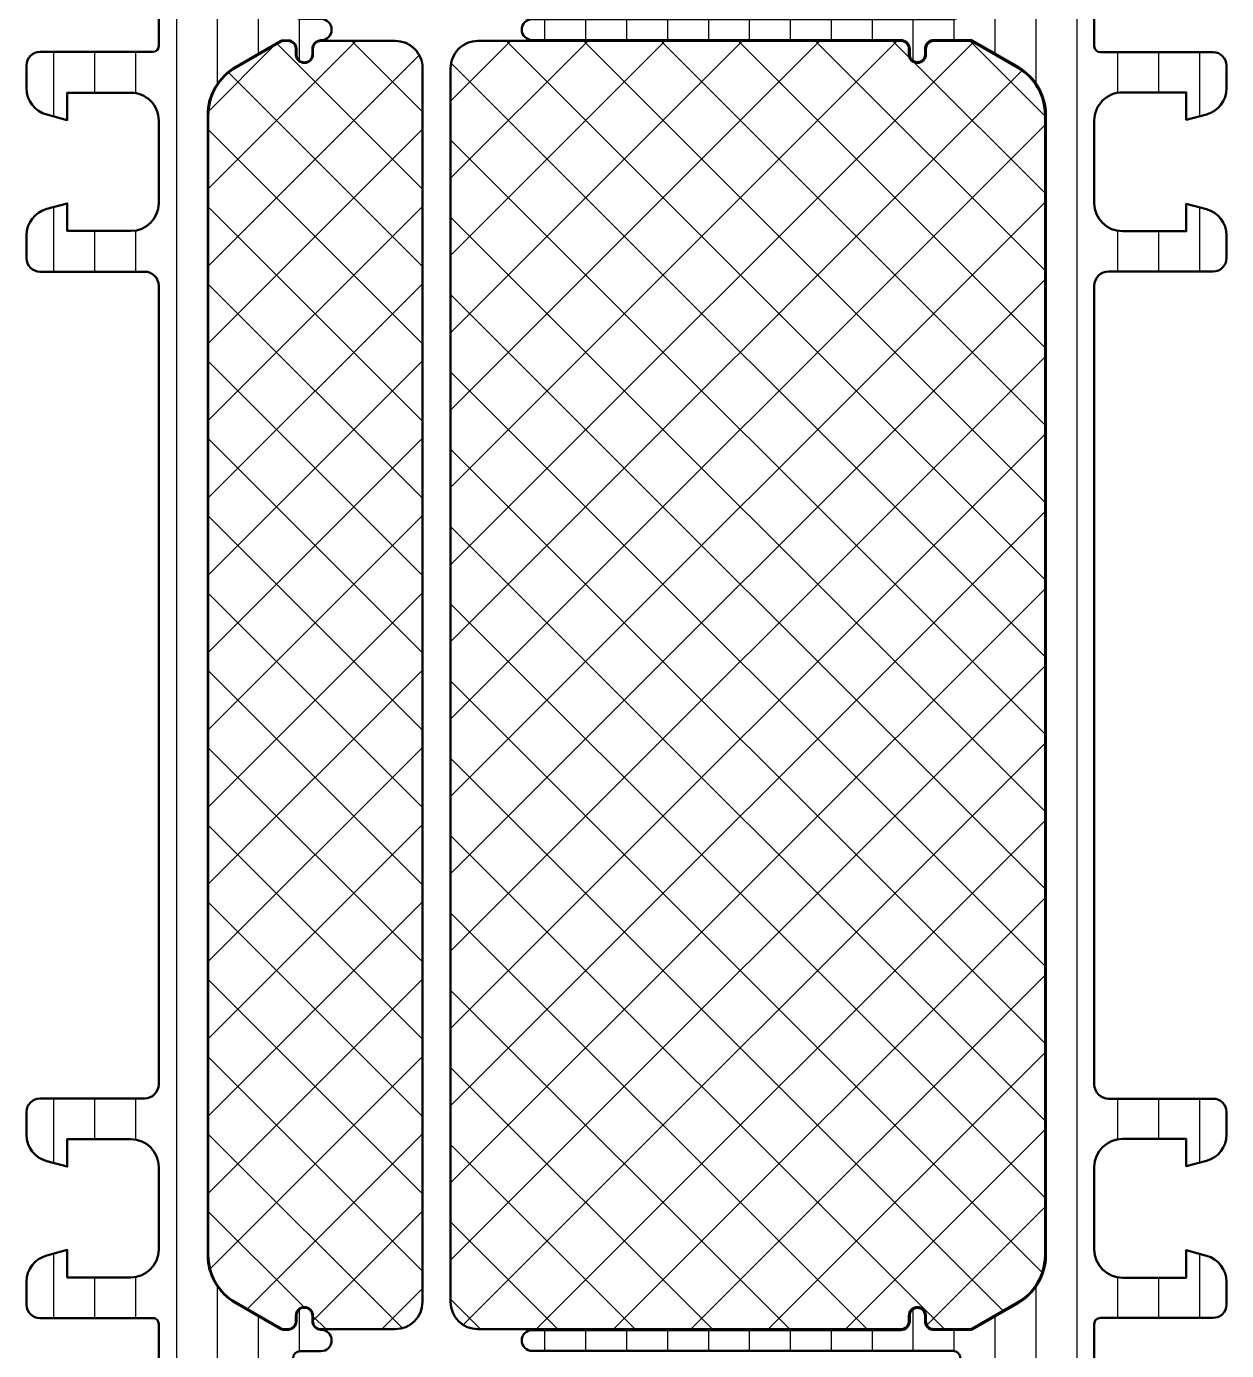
# Model space of a CAD drawing. Extents: x 0 to 104, y -25 to 90.
# Drawn here: x 30.21 to 73.78, y 17.08 to 65.15 of the extents above; entities that cross this region are included whole.
import ezdxf

# ---------------------------------------------------------------- set-up
doc = ezdxf.new("R2010")
doc.units = 0
for name, color, linetype, lineweight in [('0S-Alu contour', 7, 'Continuous', 50), ('0S-Plastic contour', 254, 'Continuous', 50), ('0S-Plastic hatch', 253, 'Continuous', 25), ('0S-PT contour', 91, 'Continuous', 50), ('0S-PT hatch', 103, 'Continuous', 25)]:
    doc.layers.add(name, color=color, linetype=linetype, lineweight=lineweight)
pattern_1 = [(90, (0, 0), (-1.4859, 0), [])]
pattern_2 = [(135, (0, 0), (-1.403165018917055, -1.403165018917055), []), (225, (0, 0), (1.403165018917055, -1.403165018917055), [])]

# ---------------------------------------------------------------- blocks, each defined once
blk = doc.blocks.new('245321__2613576F_0CE2_4782_93C8_E32F79E3A714___1BFEB3E1_E747_46A5_AF63_0C0DD032471A_')
at = {"layer": '0S-Plastic hatch'}
h = blk.add_hatch(dxfattribs=at)
h.set_pattern_fill('ANSI31', color=256, scale=0.4680000000000001, angle=45, style=0)
h.set_pattern_definition(pattern_1)
edge = h.paths.add_edge_path()
edge.add_arc((36.31035115734402, 67.08000300004718), 0.3100000000000023, 269.9999999994918, 360.0079247372467)
edge.add_line((36.62035115437881, 67.08004587700192), (36.62001921162703, 69.47993624934641))
edge.add_ellipse((37.11001518437641, 69.48000402261776), major_axis=(-0.4899959774363704, 0), ratio=1, start_angle=-90.00000000107758, end_angle=0.007924804668903107, ccw=False)
edge.add_line((37.11001518438563, 69.97000000005413), (40.58584232019495, 69.97000000004716))
edge.add_ellipse((40.44424867311881, 68.99018192532434), major_axis=(-0.9899960709244767, 0), ratio=1, start_angle=147.2592430116171, end_angle=261.77710364109817, ccw=False)
edge.add_line((41.27696037809969, 68.45475365110477), (39.95832421846442, 66.17080851286093))
edge.add_arc((40.39999718952937, 65.9158085390754), 0.5099999999999713, 150.0000034006556, 180.0057438232341)
edge.add_line((39.88999719209211, 65.91575741227533), (39.89001982531967, 65.68997393547717))
edge.add_arc((40.15001982405851, 65.69000000009252), 0.2600000000453182, 180.0057438170791, 269.9999999938667)
edge.add_line((40.15001982403068, 65.43000000004722), (40.90042646339479, 65.43000000004717))
edge.add_ellipse((40.90042646339479, 65.04074092693043), major_axis=(-0.3892590731167473, 0), ratio=1, start_angle=89.99999999999898, end_angle=269.999999999999, ccw=False)
edge.add_arc((40.90042646339479, 64.3400000000471), 0.3114818537665798, 90.00000000000134, 180)
edge.add_line((40.58894460962821, 64.3400000000471), (40.5889446096282, 64.13942920476094))
edge.add_ellipse((40.29951540491444, 64.13942920476094), major_axis=(-0.2894292047137625, 0), ratio=1, start_angle=0, end_angle=180, ccw=False)
edge.add_line((40.01008620020067, 64.13942920476094), (40.01008620020066, 64.34000000004725))
edge.add_arc((39.70008620020069, 64.34000000004724), 0.3099999999999667, 0, 86.6615612799523)
edge.add_line((39.71813867315834, 64.64947392175971), (39.5350070145432, 64.64947392175972))
edge.add_arc((39.53500701454318, 64.43947392175966), 0.2100000000000648, 89.99999999999419, 119.999999999996)
edge.add_line((39.43000701454316, 64.62133925655445), (37.79501982400363, 63.6773789619747))
edge.add_arc((38.80001982400369, 61.93666790036814), 2.009999999999894, 120.0000000000039, 180)
edge.add_line((36.7900198240038, 61.93666790036814), (36.79001982400379, 20.54333209967907))
edge.add_arc((38.80001982400376, 20.54333209967906), 2.009999999999962, 180, 240.0000000000016)
edge.add_line((37.79501982400383, 18.80262103807234), (39.4300070145435, 17.85866074349273))
edge.add_arc((39.5350070145435, 18.04052607828747), 0.2100000000000019, 240.0000000000012, 270.0000000000155)
edge.add_line((39.53500701454355, 17.83052607828747), (39.71813867315831, 17.83052607828752))
edge.add_arc((39.70008620020072, 18.13999999999997), 0.3099999999999475, 273.3384387200362, 360)
edge.add_line((40.01008620020066, 18.13999999999997), (40.01008620020066, 18.34057079528622))
edge.add_ellipse((40.29951540491443, 18.34057079528622), major_axis=(-0.2894292047137625, 0), ratio=1, start_angle=180, end_angle=360, ccw=False)
edge.add_line((40.58894460962819, 18.34057079528621), (40.58894460962819, 18.14000000000007))
edge.add_arc((40.90042646339472, 18.14000000000006), 0.31148185376653, 180, 270.0000000000052)
edge.add_ellipse((40.90042646339477, 17.43925907311677), major_axis=(-0.3892590731167544, 0), ratio=1, start_angle=90.00000000000318, end_angle=270.0000000000031, ccw=False)
edge.add_line((40.90042646339479, 17.05000000000002), (40.15001982403066, 17.04999999999999))
edge.add_arc((40.15001982403068, 16.78999999998251), 0.2600000000174809, 90.00000000000314, 179.9942561767024)
edge.add_line((39.89001982531967, 16.79002606462569), (39.88999719209208, 16.56424258771628))
edge.add_arc((40.39999718942559, 16.56419146094403), 0.5099999998962019, 179.9942561797482, 209.9999966024728)
edge.add_line((39.95832421846442, 16.30919148718627), (41.27696037809966, 14.02524634894245))
edge.add_ellipse((40.44424867311881, 13.48981807472284), major_axis=(-0.9899960709244806, 0), ratio=1, start_angle=98.22289635890257, end_angle=212.7407569883865, ccw=False)
edge.add_line((40.58584232019496, 12.50999999999999), (37.1100151843856, 12.50999999999302))
edge.add_ellipse((37.11001518438562, 12.9999959774386), major_axis=(-0.4899959774455791, 0), ratio=1, start_angle=-0.0003024817733034979, end_angle=89.9999999999983, ccw=False)
edge.add_line((36.62001920694687, 12.99999856427788), (36.62035115437881, 15.39995412303326))
edge.add_arc((36.31035115733804, 15.399996999994), 0.3100000000059852, 359.9920752615574, 449.9999999994024)
edge.add_line((36.31035115734127, 15.70999699999998), (35.50001714510139, 15.70999699999281))
edge.add_ellipse((35.50001714510143, 16.19999432109045), major_axis=(-0.4899973210976381, 0), ratio=1, start_angle=0, end_angle=89.99999999999591, ccw=False)
edge.add_line((35.01001982400378, 16.1999943210905), (35.01001982400378, 18.03999999999998))
edge.add_arc((34.80001982400376, 18.03999999999998), 0.2100000000000222, 0, 90.00000000000193)
edge.add_line((34.80001982400376, 18.25000000000001), (30.70001982400379, 18.24999999999995))
edge.add_ellipse((30.70001982400379, 18.73999999999995), major_axis=(-0.4899999999999949, 0), ratio=1, start_angle=0, end_angle=90, ccw=False)
edge.add_line((30.2100198240038, 18.73999999999995), (30.2100198240038, 19.57074922337434))
edge.add_ellipse((31.20001982400378, 19.57074922337434), major_axis=(-0.9899999999999842, 0), ratio=1, start_angle=285.00000000000273, end_angle=360, ccw=False)
edge.add_line((30.94378896935224, 20.5270157914005), (31.69001982400379, 20.7269677462716))
edge.add_line((31.69001982400379, 20.7269677462716), (31.69001982400379, 19.73))
edge.add_line((31.69001982400379, 19.73), (34.00001982400379, 19.73))
edge.add_arc((34.00001982400378, 20.74000000000001), 1.010000000000001, 270.0000000000004, 360)
edge.add_line((35.01001982400378, 20.74000000000001), (35.01001982400379, 23.74000000000002))
edge.add_arc((34.00001982400385, 23.74000000000002), 1.009999999999941, 0, 89.9999999999992)
edge.add_line((34.00001982400386, 24.74999999999996), (31.69001982400379, 24.74999999999998))
edge.add_line((31.69001982400379, 24.74999999999998), (31.69001982400379, 23.75303225372848))
edge.add_line((31.69001982400379, 23.75303225372848), (30.94378896935245, 23.95298420859941))
edge.add_ellipse((31.20001982400388, 24.9092507766257), major_axis=(-0.9900000000000998, 0), ratio=1, start_angle=0, end_angle=75.00000000000517, ccw=False)
edge.add_line((30.21001982400378, 24.90925077662572), (30.21001982400379, 25.74000000000005))
edge.add_ellipse((30.70001982400376, 25.74000000000004), major_axis=(-0.4899999999999701, 0), ratio=1, start_angle=270.0000000000008, end_angle=360, ccw=False)
edge.add_line((30.70001982400375, 26.23000000000001), (34.5000198240038, 26.23000000000001))
edge.add_arc((34.5000198240038, 26.73999999999999), 0.5099999999999838, 270, 360)
edge.add_line((35.01001982400378, 26.73999999999999), (35.01001982400378, 55.74000000004719))
edge.add_arc((34.50001982400378, 55.74000000004719), 0.5100000000000052, 0, 90.0000000000008)
edge.add_line((34.50001982400377, 56.25000000004719), (30.70001982400376, 56.25000000004719))
edge.add_ellipse((30.70001982400376, 56.74000000004716), major_axis=(-0.4899999999999664, 0), ratio=1, start_angle=0, end_angle=89.9999999999996, ccw=False)
edge.add_line((30.2100198240038, 56.74000000004715), (30.21001982400378, 57.57074922342158))
edge.add_ellipse((31.20001982400376, 57.57074922342159), major_axis=(-0.9899999999999771, 0), ratio=1, start_angle=284.9999999999974, end_angle=360, ccw=False)
edge.add_line((30.94378896935231, 58.52701579144775), (31.69001982400378, 58.72696774631877))
edge.add_line((31.69001982400378, 58.72696774631877), (31.69001982400379, 57.73000000004719))
edge.add_line((31.69001982400379, 57.73000000004719), (34.00001982400379, 57.73000000004719))
edge.add_arc((34.00001982400378, 58.7400000000472), 1.010000000000005, 270.0000000000004, 360)
edge.add_line((35.01001982400378, 58.74000000004719), (35.01001982400378, 61.7400000000472))
edge.add_arc((34.00001982400379, 61.7400000000472), 1.009999999999998, 0, 90.0000000000012)
edge.add_line((34.00001982400377, 62.7500000000472), (31.69001982400379, 62.75000000004713))
edge.add_line((31.69001982400379, 62.75000000004713), (31.69001982400379, 61.75303225377563))
edge.add_line((31.69001982400379, 61.75303225377563), (30.94378896935217, 61.95298420864675))
edge.add_ellipse((31.20001982400372, 62.90925077667285), major_axis=(-0.9899999999999335, 0), ratio=1, start_angle=0, end_angle=74.99999999999591, ccw=False)
edge.add_line((30.21001982400379, 62.90925077667285), (30.21001982400379, 63.74000000004723))
edge.add_ellipse((30.70001982400379, 63.74000000004722), major_axis=(-0.4899999999999985, 0), ratio=1, start_angle=270.0000000000004, end_angle=360, ccw=False)
edge.add_line((30.70001982400379, 64.23000000004723), (34.80001982400378, 64.23000000004716))
edge.add_arc((34.80001982400377, 64.44000000004716), 0.210000000000008, 270.0000000000019, 360)
edge.add_line((35.01001982400378, 64.44000000004716), (35.01001982400378, 66.2800056789567))
edge.add_ellipse((35.5000171451015, 66.28000567895668), major_axis=(-0.4899973210977109, 0), ratio=1, start_angle=270.0000000000008, end_angle=360, ccw=False)
edge.add_line((35.50001714510149, 66.77000300005437), (36.31035115734127, 66.77000300004718))
at = {"layer": '0S-Plastic contour', "color": 7}
for points in [[(37.11001518438563, 69.97000000005413), (40.58584232019495, 69.97000000004716)], [(36.62035115437881, 67.08004587700192), (36.62001921162703, 69.47993624934641)], [(41.27696037809969, 68.45475365110477), (39.95832421846442, 66.17080851286093)], [(35.50001714510149, 66.77000300005437), (36.31035115734127, 66.77000300004718)], [(35.01001982400378, 64.44000000004716), (35.01001982400378, 66.2800056789567)], [(39.88999719209211, 65.91575741227533), (39.89001982531967, 65.68997393547717)], [(40.15001982403068, 65.43000000004722), (40.90042646339479, 65.43000000004717)], [(39.43000701454316, 64.62133925655445), (37.79501982400363, 63.6773789619747)], [(39.71813867315834, 64.64947392175971), (39.5350070145432, 64.64947392175972)], [(30.70001982400379, 64.23000000004723), (34.80001982400378, 64.23000000004716)], [(40.01008620020067, 64.13942920476094), (40.01008620020066, 64.34000000004725)], [(40.58894460962821, 64.3400000000471), (40.5889446096282, 64.13942920476094)], [(30.21001982400379, 62.90925077667285), (30.21001982400379, 63.74000000004723)], [(34.00001982400377, 62.7500000000472), (31.69001982400379, 62.75000000004713), (31.69001982400379, 61.75303225377563), (30.94378896935217, 61.95298420864675)], [(35.01001982400378, 58.74000000004719), (35.01001982400378, 61.7400000000472)], [(36.7900198240038, 61.93666790036814), (36.79001982400379, 20.54333209967907)], [(30.94378896935231, 58.52701579144775), (31.69001982400378, 58.72696774631877), (31.69001982400379, 57.73000000004719), (34.00001982400379, 57.73000000004719)], [(30.2100198240038, 56.74000000004715), (30.21001982400378, 57.57074922342158)], [(34.50001982400377, 56.25000000004719), (30.70001982400376, 56.25000000004719)], [(35.01001982400378, 26.73999999999999), (35.01001982400378, 55.74000000004719)], [(30.70001982400375, 26.23000000000001), (34.5000198240038, 26.23000000000001)], [(30.21001982400378, 24.90925077662572), (30.21001982400379, 25.74000000000005)], [(34.00001982400386, 24.74999999999996), (31.69001982400379, 24.74999999999998), (31.69001982400379, 23.75303225372848), (30.94378896935245, 23.95298420859941)], [(35.01001982400378, 20.74000000000001), (35.01001982400379, 23.74000000000002)], [(30.94378896935224, 20.5270157914005), (31.69001982400379, 20.7269677462716), (31.69001982400379, 19.73), (34.00001982400379, 19.73)], [(30.2100198240038, 18.73999999999995), (30.2100198240038, 19.57074922337434)], [(37.79501982400383, 18.80262103807234), (39.4300070145435, 17.85866074349273)], [(40.01008620020066, 18.13999999999997), (40.01008620020066, 18.34057079528622)], [(40.58894460962819, 18.34057079528621), (40.58894460962819, 18.14000000000007)], [(34.80001982400376, 18.25000000000001), (30.70001982400379, 18.24999999999995)], [(35.01001982400378, 16.1999943210905), (35.01001982400378, 18.03999999999998)], [(39.53500701454355, 17.83052607828747), (39.71813867315831, 17.83052607828752)], [(40.90042646339479, 17.05000000000002), (40.15001982403066, 17.04999999999999)], [(39.89001982531967, 16.79002606462569), (39.88999719209208, 16.56424258771628)], [(39.95832421846442, 16.30919148718627), (41.27696037809966, 14.02524634894245)], [(36.31035115734127, 15.70999699999998), (35.50001714510139, 15.70999699999281)], [(36.62001920694687, 12.99999856427788), (36.62035115437881, 15.39995412303326)], [(40.58584232019496, 12.50999999999999), (37.1100151843856, 12.50999999999302)]]:
    blk.add_lwpolyline(points, dxfattribs=at)
at = {"layer": '0S-Plastic contour', "color": 7, "extrusion": (0, 0, -1)}
for centre, radius, start, end in [((-37.11001518437641, 69.48000402261776), 0.4899959774363705, 359.9920751953311, 90.00000000107762), ((-40.44424867311881, 68.99018192532434), 0.9899960709244767, 98.22289635890186, 212.740756988383), ((-35.5000171451015, 66.28000567895668), 0.4899973210977109, 0, 89.99999999999918), ((-40.90042646339479, 65.04074092693043), 0.3892590731167473, 90.00000000000104, 270.000000000001), ((-30.70001982400379, 63.74000000004722), 0.4899999999999985, 0, 89.99999999999959), ((-40.29951540491444, 64.13942920476094), 0.2894292047137625, 180, 0), ((-31.20001982400372, 62.90925077667285), 0.9899999999999337, 285.0000000000041, 0), ((-31.20001982400376, 57.57074922342159), 0.9899999999999771, 0, 75.00000000000264), ((-30.70001982400376, 56.74000000004716), 0.4899999999999665, 270.0000000000004, 0), ((-30.70001982400376, 25.74000000000004), 0.4899999999999701, 0, 89.99999999999918), ((-31.20001982400388, 24.9092507766257), 0.9900000000000998, 284.9999999999948, 0), ((-31.20001982400378, 19.57074922337434), 0.9899999999999842, 0, 74.99999999999727), ((-30.70001982400379, 18.73999999999995), 0.4899999999999949, 270, 0), ((-40.29951540491443, 18.34057079528622), 0.2894292047137625, 0, 180), ((-40.90042646339477, 17.43925907311677), 0.3892590731167544, 89.99999999999687, 269.9999999999968), ((-35.50001714510143, 16.19999432109045), 0.4899973210976381, 270.0000000000041, 0), ((-40.44424867311881, 13.48981807472284), 0.9899960709244808, 147.2592430116135, 261.7771036410974), ((-37.11001518438562, 12.9999959774386), 0.4899959774455791, 270.0000000000017, 0.0003024817733149)]:
    blk.add_arc(centre, radius, start, end, dxfattribs=at)
at = {"layer": '0S-Plastic contour', "color": 7}
for centre, radius, start, end in [((36.31035115734402, 67.08000300004718), 0.3100000000000023, 269.9999999994918, 0.0079247372467711), ((40.39999718952937, 65.9158085390754), 0.5099999999999713, 150.0000034006556, 180.0057438232341), ((40.15001982405851, 65.69000000009252), 0.2600000000453182, 180.0057438170791, 269.9999999938667), ((34.80001982400377, 64.44000000004716), 0.210000000000008, 270.0000000000019, 0), ((39.53500701454318, 64.43947392175966), 0.2100000000000648, 89.99999999999419, 119.999999999996), ((39.70008620020069, 64.34000000004724), 0.3099999999999667, 0, 86.6615612799523), ((40.90042646339479, 64.3400000000471), 0.3114818537665798, 90.00000000000134, 180), ((38.80001982400369, 61.93666790036814), 2.009999999999894, 120.0000000000039, 180), ((34.00001982400379, 61.7400000000472), 1.009999999999998, 0, 90.0000000000012), ((34.00001982400378, 58.7400000000472), 1.010000000000005, 270.0000000000004, 0), ((34.50001982400378, 55.74000000004719), 0.5100000000000052, 0, 90.0000000000008), ((34.5000198240038, 26.73999999999999), 0.5099999999999838, 270, 0), ((34.00001982400385, 23.74000000000002), 1.009999999999941, 0, 89.9999999999992), ((34.00001982400378, 20.74000000000001), 1.010000000000001, 270.0000000000004, 0), ((38.80001982400376, 20.54333209967906), 2.009999999999962, 180, 240.0000000000016), ((34.80001982400376, 18.03999999999998), 0.2100000000000222, 0, 90.00000000000193), ((39.5350070145435, 18.04052607828747), 0.2100000000000019, 240.0000000000012, 270.0000000000155), ((39.70008620020072, 18.13999999999997), 0.3099999999999475, 273.3384387200362, 0), ((40.90042646339472, 18.14000000000006), 0.31148185376653, 180, 270.0000000000052), ((40.15001982403068, 16.78999999998251), 0.2600000000174809, 90.00000000000314, 179.9942561767024), ((40.39999718942559, 16.56419146094403), 0.5099999998962019, 179.9942561797482, 209.9999966024728), ((36.31035115733804, 15.399996999994), 0.3100000000059852, 359.9920752615574, 89.99999999940248)]:
    blk.add_arc(centre, radius, start, end, dxfattribs=at)
blk = doc.blocks.new('465500__B60051D2_ED94_45BE_B3A6_B2216D8F9939_')
at = {"layer": '0S-PT hatch'}
h = blk.add_hatch(dxfattribs=at)
h.set_pattern_fill('ANSI37', color=256, scale=0.625, angle=90, style=0)
h.set_pattern_definition(pattern_2)
edge = h.paths.add_edge_path()
edge.add_line((45.60999312112314, 63.64020331974304), (45.60999312112241, 18.83979668030491))
edge.add_arc((46.5999931211224, 18.83979668030488), 0.9899999999999948, 180, 269.9999999999996)
edge.add_line((46.5999931211224, 17.84979668030489), (61.95633899636654, 17.84979668030464))
edge.add_arc((61.95633899636654, 18.13979668030465), 0.2900000000000027, 269.9999999999986, 360)
edge.add_line((62.24633899636654, 18.13979668030465), (62.24633899636655, 18.34036747559087))
edge.add_ellipse((62.55576820108031, 18.34036747559087), major_axis=(-0.3094292047137586, 0), ratio=1, start_angle=180, end_angle=360, ccw=False)
edge.add_line((62.86519740579407, 18.34036747559086), (62.86519740579405, 18.13979668030463))
edge.add_arc((63.15519740579405, 18.13979668030462), 0.2899999999999991, 180, 266.5483281937911)
edge.add_line((63.1377374903191, 17.85032275859213), (64.46500593058286, 17.85032275859212))
edge.add_arc((64.46500593058288, 18.04032275859211), 0.1899999999999871, 269.9999999999957, 299.9999999999969)
edge.add_line((64.56000593058286, 17.87577793187307), (66.19499312112241, 18.81973822645261))
edge.add_arc((65.19999312112245, 20.54312877998365), 1.989999999999983, 299.999999999999, 360)
edge.add_line((67.18999312112243, 20.54312877998363), (67.18999312112311, 61.93646458067266))
edge.add_arc((65.19999312112311, 61.9364645806727), 1.989999999999994, 0, 59.99999999999978)
edge.add_line((66.19499312112312, 63.65985513420373), (64.56000593058359, 64.60381542878332))
edge.add_arc((64.46500593058364, 64.43927060206433), 0.189999999999929, 60.00000000000783, 90.00000000000857)
edge.add_line((64.46500593058362, 64.62927060206425), (63.13827509750769, 64.62927060206428))
edge.add_arc((63.15573501298263, 64.3397966803518), 0.289999999999996, 93.45167180620476, 180)
edge.add_line((62.86573501298263, 64.33979668035181), (62.86573501298261, 64.13922588506556))
edge.add_ellipse((62.55576820108105, 64.13922588506557), major_axis=(-0.3099668119015604, 0), ratio=1, start_angle=0, end_angle=180, ccw=False)
edge.add_line((62.24580138917949, 64.13922588506558), (62.2458013891795, 64.33979668030463))
edge.add_arc((61.95539474978853, 64.33979668030464), 0.2904066393909659, 0, 89.99999999982477)
edge.add_line((61.95539474978942, 64.63020331969561), (46.59999312112617, 64.63020331974298))
edge.add_arc((46.59999312112311, 63.64020331974302), 0.9899999999999735, 89.99999999982317, 180)
at = {"layer": '0S-PT contour', "color": 7}
for points in [[(61.95539474978942, 64.63020331969561), (46.59999312112617, 64.63020331974298)], [(64.46500593058362, 64.62927060206425), (63.13827509750769, 64.62927060206428)], [(66.19499312112312, 63.65985513420373), (64.56000593058359, 64.60381542878332)], [(62.24580138917949, 64.13922588506558), (62.2458013891795, 64.33979668030463)], [(62.86573501298263, 64.33979668035181), (62.86573501298261, 64.13922588506556)], [(45.60999312112314, 63.64020331974304), (45.60999312112241, 18.83979668030491)], [(67.18999312112243, 20.54312877998363), (67.18999312112311, 61.93646458067266)], [(64.56000593058286, 17.87577793187307), (66.19499312112241, 18.81973822645261)], [(62.24633899636654, 18.13979668030465), (62.24633899636655, 18.34036747559087)], [(62.86519740579407, 18.34036747559086), (62.86519740579405, 18.13979668030463)], [(46.5999931211224, 17.84979668030489), (61.95633899636654, 17.84979668030464)], [(63.1377374903191, 17.85032275859213), (64.46500593058286, 17.85032275859212)]]:
    blk.add_lwpolyline(points, dxfattribs=at)
for centre, radius, start, end in [((46.59999312112311, 63.64020331974302), 0.9899999999999735, 89.99999999982317, 180), ((61.95539474978853, 64.33979668030464), 0.2904066393909659, 0, 89.99999999982477), ((63.15573501298263, 64.3397966803518), 0.289999999999996, 93.45167180620476, 180), ((64.46500593058364, 64.43927060206433), 0.189999999999929, 60.00000000000783, 90.00000000000857), ((65.19999312112311, 61.9364645806727), 1.989999999999994, 0, 59.99999999999978), ((65.19999312112245, 20.54312877998365), 1.989999999999983, 299.999999999999, 0), ((46.5999931211224, 18.83979668030488), 0.9899999999999948, 180, 269.9999999999996), ((61.95633899636654, 18.13979668030465), 0.2900000000000027, 269.9999999999986, 0), ((63.15519740579405, 18.13979668030462), 0.2899999999999991, 180, 266.5483281937911), ((64.46500593058288, 18.04032275859211), 0.1899999999999871, 269.9999999999957, 299.9999999999969)]:
    blk.add_arc(centre, radius, start, end, dxfattribs=at)
at = {"layer": '0S-PT contour', "color": 7, "extrusion": (0, 0, -1)}
for centre, radius, start, end in [((-62.55576820108105, 64.13922588506557), 0.3099668119015604, 180, 0), ((-62.55576820108031, 18.34036747559087), 0.3094292047137586, 0, 180)]:
    blk.add_arc(centre, radius, start, end, dxfattribs=at)
blk = doc.blocks.new('465500__6FD6B246_E05E_448F_B4F8_7EE090E2E979_')
at = {"layer": '0S-PT hatch'}
h = blk.add_hatch(dxfattribs=at)
h.set_pattern_fill('ANSI37', color=256, scale=0.625, angle=90, style=0)
h.set_pattern_definition(pattern_2)
edge = h.paths.add_edge_path()
edge.add_line((44.59001982400378, 63.64020331974265), (44.59001982400378, 18.83979668030452))
edge.add_ellipse((43.60001982400378, 18.83979668030452), major_axis=(-0.9900000000000019, 0), ratio=1, start_angle=90, end_angle=180, ccw=False)
edge.add_line((43.60001982400378, 17.84979668030452), (40.8989446096282, 17.84979668030451))
edge.add_ellipse((40.8989446096282, 18.13979668030453), major_axis=(-0.2900000000000204, 0), ratio=1, start_angle=0, end_angle=89.99999999999858, ccw=False)
edge.add_line((40.60894460962819, 18.13979668030453), (40.60894460962819, 18.34036747559077))
edge.add_arc((40.29951540491443, 18.34036747559077), 0.3094292047137586, 0, 180)
edge.add_line((39.99008620020067, 18.34036747559077), (39.99008620020067, 18.13979668030453))
edge.add_ellipse((39.70008620020068, 18.13979668030451), major_axis=(-0.2899999999999849, 0), ratio=1, start_angle=93.45167180619222, end_angle=180, ccw=False)
edge.add_line((39.71754611567554, 17.85032275859204), (39.53500701454333, 17.85032275859203))
edge.add_ellipse((39.53500701454334, 18.04032275859206), major_axis=(-0.1900000000000261, 0), ratio=1, start_angle=60.00000000000239, end_angle=89.99999999999568, ccw=False)
edge.add_line((39.44000701454334, 17.87577793187299), (37.8050198240038, 18.81973822645256))
edge.add_ellipse((38.80001982400378, 20.54312877998359), major_axis=(-1.989999999999987, 0), ratio=1, start_angle=0, end_angle=60.000000000000625, ccw=False)
edge.add_line((36.81001982400379, 20.54312877998359), (36.8100198240038, 61.93646458067263))
edge.add_ellipse((38.80001982400376, 61.93646458067265), major_axis=(-1.989999999999959, 0), ratio=1, start_angle=299.99999999999875, end_angle=360, ccw=False)
edge.add_line((37.80501982400382, 63.65985513420366), (39.44000701454337, 64.60381542878324))
edge.add_ellipse((39.53500701454329, 64.43927060206441), major_axis=(-0.1899999999997706, 0), ratio=1, start_angle=269.99999999998715, end_angle=300.00000000001234, ccw=False)
edge.add_line((39.53500701454333, 64.62927060206418), (39.71754611567573, 64.62927060206418))
edge.add_ellipse((39.70008620020065, 64.33979668035168), major_axis=(-0.2900000000000191, 0), ratio=1, start_angle=180, end_angle=266.54832819376594, ccw=False)
edge.add_line((39.99008620020067, 64.33979668035168), (39.99008620020068, 64.13922588506544))
edge.add_arc((40.30005301210223, 64.13922588506546), 0.3099668119015604, 180, 360)
edge.add_line((40.61001982400379, 64.13922588506547), (40.6100198240038, 64.33979668030453))
edge.add_ellipse((40.90042646339478, 64.33979668030452), major_axis=(-0.290406639390973, 0), ratio=1, start_angle=270.00000000099953, end_angle=360, ccw=False)
edge.add_line((40.90042646338971, 64.6302033196955), (43.60001982398652, 64.63020331974262))
edge.add_ellipse((43.60001982400379, 63.64020331974263), major_axis=(-0.9899999999999948, 0), ratio=1, start_angle=180, end_angle=270.00000000099885, ccw=False)
at = {"layer": '0S-PT contour', "color": 7}
for points in [[(37.80501982400382, 63.65985513420366), (39.44000701454337, 64.60381542878324)], [(39.53500701454333, 64.62927060206418), (39.71754611567573, 64.62927060206418)], [(40.90042646338971, 64.6302033196955), (43.60001982398652, 64.63020331974262)], [(39.99008620020067, 64.33979668035168), (39.99008620020068, 64.13922588506544)], [(40.61001982400379, 64.13922588506547), (40.6100198240038, 64.33979668030453)], [(44.59001982400378, 63.64020331974265), (44.59001982400378, 18.83979668030452)], [(36.81001982400379, 20.54312877998359), (36.8100198240038, 61.93646458067263)], [(39.44000701454334, 17.87577793187299), (37.8050198240038, 18.81973822645256)], [(39.99008620020067, 18.34036747559077), (39.99008620020067, 18.13979668030453)], [(40.60894460962819, 18.13979668030453), (40.60894460962819, 18.34036747559077)], [(39.71754611567554, 17.85032275859204), (39.53500701454333, 17.85032275859203)], [(43.60001982400378, 17.84979668030452), (40.8989446096282, 17.84979668030451)]]:
    blk.add_lwpolyline(points, dxfattribs=at)
at = {"layer": '0S-PT contour', "color": 7, "extrusion": (0, 0, -1)}
for centre, radius, start, end in [((-39.53500701454329, 64.43927060206441), 0.1899999999997707, 59.99999999998768, 90.00000000001288), ((-39.70008620020065, 64.33979668035168), 0.2900000000000191, 93.45167180623405, 180), ((-40.90042646339478, 64.33979668030452), 0.290406639390973, 0, 89.99999999900047), ((-43.60001982400379, 63.64020331974263), 0.9899999999999948, 89.99999999900113, 180), ((-38.80001982400376, 61.93646458067265), 1.989999999999959, 0, 60.00000000000127), ((-38.80001982400378, 20.54312877998359), 1.989999999999987, 299.9999999999994, 0), ((-43.60001982400378, 18.83979668030452), 0.9900000000000019, 180, 270), ((-39.53500701454334, 18.04032275859206), 0.1900000000000261, 270.0000000000043, 299.9999999999976), ((-39.70008620020068, 18.13979668030451), 0.2899999999999849, 180, 266.5483281938078), ((-40.8989446096282, 18.13979668030453), 0.2900000000000204, 270.0000000000014, 0)]:
    blk.add_arc(centre, radius, start, end, dxfattribs=at)
at = {"layer": '0S-PT contour', "color": 7}
for centre, radius, start, end in [((40.30005301210223, 64.13922588506546), 0.3099668119015604, 180, 0), ((40.29951540491443, 18.34036747559077), 0.3094292047137586, 0, 180)]:
    blk.add_arc(centre, radius, start, end, dxfattribs=at)
blk = doc.blocks.new('245321__44E97554_8240_4C27_8E7A_EB7A2561ACF0___2BD7FCD9_B3A7_4072_9232_3A00C7290F23_')
at = {"layer": '0S-Plastic hatch'}
h = blk.add_hatch(dxfattribs=at)
h.set_pattern_fill('ANSI31', color=256, scale=0.4680000000000001, angle=45, style=0)
h.set_pattern_definition(pattern_1)
edge = h.paths.add_edge_path()
edge.add_line((68.97999312112317, 66.28000567895667), (68.97999312112314, 64.4400000000472))
edge.add_arc((69.19999312112319, 64.4400000000472), 0.2200000000000415, 180, 270)
edge.add_line((69.19999312112319, 64.22000000004716), (73.29999312112315, 64.22000000004715))
edge.add_ellipse((73.2999931211232, 63.74000000004717), major_axis=(-0.4799999999999756, 0), ratio=1, start_angle=180, end_angle=270.0000000000051, ccw=False)
edge.add_line((73.77999312112317, 63.74000000004718), (73.77999312112311, 62.90925077667278))
edge.add_ellipse((72.79999312112318, 62.90925077667284), major_axis=(-0.9799999999999327, 0), ratio=1, start_angle=105.0000000000079, end_angle=180, ccw=False)
edge.add_line((73.05363578532376, 61.96264346690965), (72.31999312112313, 61.76606450750401))
edge.add_line((72.31999312112313, 61.76606450750401), (72.31999312112313, 62.76000000004708))
edge.add_line((72.31999312112313, 62.76000000004708), (69.99999312112315, 62.76000000004717))
edge.add_arc((69.99999312112311, 61.74000000004717), 1.019999999999996, 89.99999999999761, 180)
edge.add_line((68.97999312112312, 61.74000000004719), (68.97999312112307, 58.74000000004718))
edge.add_arc((69.99999312112307, 58.74000000004717), 1.019999999999996, 180, 269.9999999999976)
edge.add_line((69.99999312112303, 57.72000000004718), (72.31999312112306, 57.72000000004712))
edge.add_line((72.31999312112306, 57.72000000004712), (72.31999312112308, 58.71393549259032))
edge.add_line((72.31999312112308, 58.71393549259032), (73.05363578532352, 58.51735653318481))
edge.add_ellipse((72.79999312112305, 57.57074922342152), major_axis=(-0.9800000000000002, 0), ratio=1, start_angle=180, end_angle=255, ccw=False)
edge.add_line((73.77999312112306, 57.57074922342153), (73.77999312112303, 56.74000000004708))
edge.add_ellipse((73.29999312112307, 56.74000000004707), major_axis=(-0.4799999999999613, 0), ratio=1, start_angle=90, end_angle=180, ccw=False)
edge.add_line((73.29999312112307, 56.26000000004712), (69.49999312112303, 56.26000000004717))
edge.add_arc((69.49999312112305, 55.74000000004716), 0.5200000000000174, 90.00000000000314, 180)
edge.add_line((68.97999312112304, 55.74000000004716), (68.97999312112253, 26.73999999999999))
edge.add_arc((69.49999312112251, 26.73999999999999), 0.5199999999999818, 180, 270)
edge.add_line((69.49999312112251, 26.22000000000001), (73.29999312112255, 26.21999999999995))
edge.add_ellipse((73.2999931211226, 25.73999999999998), major_axis=(-0.4799999999999649, 0), ratio=1, start_angle=180, end_angle=270.0000000000034, ccw=False)
edge.add_line((73.77999312112256, 25.73999999999998), (73.77999312112252, 24.90925077662564))
edge.add_ellipse((72.79999312112244, 24.90925077662565), major_axis=(-0.980000000000075, 0), ratio=1, start_angle=104.99999999999369, end_angle=180, ccw=False)
edge.add_line((73.05363578532283, 23.96264346686225), (72.31999312112254, 23.76606450745684))
edge.add_line((72.31999312112254, 23.76606450745684), (72.31999312112252, 24.75999999999994))
edge.add_line((72.31999312112252, 24.75999999999994), (69.99999312112243, 24.75999999999994))
edge.add_arc((69.99999312112243, 23.74), 1.019999999999928, 90, 180)
edge.add_line((68.9799931211225, 23.74000000000002), (68.97999312112243, 20.73999999999999))
edge.add_arc((69.99999312112243, 20.73999999999998), 1.019999999999981, 180, 270)
edge.add_line((69.99999312112243, 19.72), (72.31999312112245, 19.71999999999995))
edge.add_line((72.31999312112245, 19.71999999999995), (72.31999312112247, 20.71393549254314))
edge.add_line((72.31999312112247, 20.71393549254314), (73.053635785323, 20.51735653313754))
edge.add_ellipse((72.79999312112248, 19.57074922337431), major_axis=(-0.9799999999999561, 0), ratio=1, start_angle=180, end_angle=254.99999999999682, ccw=False)
edge.add_line((73.77999312112244, 19.57074922337427), (73.77999312112239, 18.73999999999988))
edge.add_ellipse((73.29999312112238, 18.73999999999988), major_axis=(-0.4799999999999898, 0), ratio=1, start_angle=90, end_angle=180, ccw=False)
edge.add_line((73.29999312112238, 18.25999999999988), (69.19999312112242, 18.26))
edge.add_arc((69.1999931211224, 18.03999999999998), 0.2200000000000202, 89.99999999999628, 180)
edge.add_line((68.97999312112239, 18.03999999999999), (68.97999312112236, 16.1999943210905))
edge.add_ellipse((68.49999580002466, 16.1999943210905), major_axis=(-0.4799973210976845, 0), ratio=1, start_angle=90, end_angle=180, ccw=False)
edge.add_line((68.49999580002466, 15.71999699999282), (67.68966178778231, 15.71999700000002))
edge.add_arc((67.68966178778226, 15.39999699999991), 0.3200000000001104, 89.99999999998728, 180.0079248428868)
edge.add_line((67.3696617908431, 15.39995273932772), (67.36999373359484, 13.00006236694499))
edge.add_ellipse((66.88999776077102, 12.99999597740812), major_axis=(-0.4799959774150587, 0), ratio=1, start_angle=89.99999999638862, end_angle=180.0079247336595, ccw=False)
edge.add_line((66.88999776074078, 12.51999999999306), (63.41489127612707, 12.52000000000008))
edge.add_ellipse((63.5557642720073, 13.48981807472293), major_axis=(-0.9799960709244713, 0), ratio=1, start_angle=-32.754707704905115, end_angle=81.73518387497859, ccw=False)
edge.add_line((62.73159290657348, 14.0200386509234), (64.05034898099638, 16.30419148770038))
edge.add_arc((63.60001575559682, 16.56419146097192), 0.5199999999999702, 330.0000034006527, 360.0057438232976)
edge.add_line((64.12001575298385, 16.56424359025828), (64.11999311975626, 16.79002706700078))
edge.add_arc((63.8499931210404, 16.78999999992749), 0.2700000000725762, 0.0057438113683433, 89.99999998807768)
edge.add_line((63.84999312109658, 17.06000000000007), (48.57100665410336, 17.06000000000091))
edge.add_ellipse((48.57100665410337, 17.43925907311738), major_axis=(-0.3792590731164722, 0), ratio=1, start_angle=-90.00000000000102, end_angle=89.99999999999898, ccw=False)
edge.add_line((48.57100665410339, 17.81851814623385), (61.95485714260001, 17.81851814623363))
edge.add_arc((61.95485714260001, 18.14000000000016), 0.321481853766528, 270, 360)
edge.add_line((62.27633899636654, 18.14000000000016), (62.27633899636654, 18.34057079528633))
edge.add_ellipse((62.55576820108031, 18.34057079528633), major_axis=(-0.2794292047137645, 0), ratio=1, start_angle=180, end_angle=360, ccw=False)
edge.add_line((62.83519740579407, 18.34057079528632), (62.83519740579407, 18.14000000000007))
edge.add_arc((63.155197405794, 18.14000000000006), 0.3199999999999292, 180, 273.2858470668808)
edge.add_line((63.17353898004064, 17.82052607828796), (64.46500593058262, 17.82052607828754))
edge.add_arc((64.46500593058266, 18.04052607828755), 0.2200000000000166, 269.9999999999852, 300.0000000000014)
edge.add_line((64.57500593058269, 17.85000048945496), (66.20999312112238, 18.79396078403456))
edge.add_arc((65.19999312112246, 20.54333209967915), 2.019999999999978, 299.9999999999977, 360)
edge.add_line((67.21999312112244, 20.54333209967912), (67.21999312112312, 61.93666790036814))
edge.add_arc((65.19999312112324, 61.93666790036818), 2.019999999999882, 0, 59.99999999999507)
edge.add_line((66.20999312112333, 63.68603921601255), (64.5750059305838, 64.62999951059234))
edge.add_arc((64.46500593058373, 64.43947392175977), 0.2200000000000307, 59.9999999999834, 89.99999999998889)
edge.add_line((64.46500593058377, 64.65947392175981), (63.17353898004355, 64.65947392175966))
edge.add_arc((63.15519740579507, 64.34000000004731), 0.320000000000277, 86.71415293279529, 180)
edge.add_line((62.83519740579479, 64.34000000004733), (62.83519740579482, 64.13942920476106))
edge.add_ellipse((62.55576820108105, 64.13942920476106), major_axis=(-0.2794292047137716, 0), ratio=1, start_angle=0, end_angle=180, ccw=False)
edge.add_line((62.27633899636728, 64.13942920476107), (62.2763389963673, 64.34000000004718))
edge.add_arc((61.95485714260072, 64.34000000004721), 0.3214818537665778, 0, 89.99999999999747)
edge.add_line((61.95485714260073, 64.6614818538138), (48.57100665410414, 64.66148185381402))
edge.add_ellipse((48.57100665410413, 65.04074092693044), major_axis=(-0.3792590731164154, 0), ratio=1, start_angle=-89.99999999999898, end_angle=90.00000000000108, ccw=False)
edge.add_line((48.57100665410412, 65.42000000004685), (63.84999312109631, 65.42000000004731))
edge.add_arc((63.84999312109631, 65.69000000006477), 0.2700000000174612, 270, 359.9942561767024)
edge.add_line((64.11999311975705, 65.68997293293532), (64.12001575298491, 65.91575641268227))
edge.add_arc((63.60001575559754, 65.9158085390754), 0.5200000000000208, 359.9942564954373, 389.999996599348)
edge.add_line((64.05034898099714, 66.17580851234698), (62.73159290657436, 68.459961349124))
edge.add_ellipse((63.55576427200821, 68.99018192532444), major_axis=(-0.9799960709244782, 0), ratio=1, start_angle=-81.73518387497239, end_angle=32.754707704901875, ccw=False)
edge.add_line((63.41489127612788, 69.96000000004727), (66.88999776074147, 69.96000000005418))
edge.add_ellipse((66.88999776074144, 69.48000402260864), major_axis=(-0.4799959774455403, 0), ratio=1, start_angle=179.9920752627074, end_angle=269.9999999999966, ccw=False)
edge.add_line((67.36999373359572, 69.47993763304146), (67.36966179084392, 67.08004726074341))
edge.add_arc((67.6896617877948, 67.08000300005907), 0.320000000011834, 179.9920751549516, 269.9999999978448)
edge.add_line((67.68966178778277, 66.76000300004723), (68.49999580002567, 66.76000300005437))
edge.add_ellipse((68.49999580002559, 66.28000567895678), major_axis=(-0.4799973210975849, 0), ratio=1, start_angle=180, end_angle=269.9999999999898, ccw=False)
at = {"layer": '0S-Plastic contour', "color": 7}
for points in [[(63.41489127612788, 69.96000000004727), (66.88999776074147, 69.96000000005418)], [(67.36999373359572, 69.47993763304146), (67.36966179084392, 67.08004726074341)], [(64.05034898099714, 66.17580851234698), (62.73159290657436, 68.459961349124)], [(67.68966178778277, 66.76000300004723), (68.49999580002567, 66.76000300005437)], [(64.11999311975705, 65.68997293293532), (64.12001575298491, 65.91575641268227)], [(68.97999312112317, 66.28000567895667), (68.97999312112314, 64.4400000000472)], [(48.57100665410412, 65.42000000004685), (63.84999312109631, 65.42000000004731)], [(61.95485714260073, 64.6614818538138), (48.57100665410414, 64.66148185381402)], [(64.46500593058377, 64.65947392175981), (63.17353898004355, 64.65947392175966)], [(66.20999312112333, 63.68603921601255), (64.5750059305838, 64.62999951059234)], [(62.27633899636728, 64.13942920476107), (62.2763389963673, 64.34000000004718)], [(62.83519740579479, 64.34000000004733), (62.83519740579482, 64.13942920476106)], [(69.19999312112319, 64.22000000004716), (73.29999312112315, 64.22000000004715)], [(73.77999312112317, 63.74000000004718), (73.77999312112311, 62.90925077667278)], [(73.05363578532376, 61.96264346690965), (72.31999312112313, 61.76606450750401), (72.31999312112313, 62.76000000004708), (69.99999312112315, 62.76000000004717)], [(67.21999312112244, 20.54333209967912), (67.21999312112312, 61.93666790036814)], [(68.97999312112312, 61.74000000004719), (68.97999312112307, 58.74000000004718)], [(69.99999312112303, 57.72000000004718), (72.31999312112306, 57.72000000004712), (72.31999312112308, 58.71393549259032), (73.05363578532352, 58.51735653318481)], [(73.77999312112306, 57.57074922342153), (73.77999312112303, 56.74000000004708)], [(73.29999312112307, 56.26000000004712), (69.49999312112303, 56.26000000004717)], [(68.97999312112304, 55.74000000004716), (68.97999312112253, 26.73999999999999)], [(69.49999312112251, 26.22000000000001), (73.29999312112255, 26.21999999999995)], [(73.77999312112256, 25.73999999999998), (73.77999312112252, 24.90925077662564)], [(73.05363578532283, 23.96264346686225), (72.31999312112254, 23.76606450745684), (72.31999312112252, 24.75999999999994), (69.99999312112243, 24.75999999999994)], [(68.9799931211225, 23.74000000000002), (68.97999312112243, 20.73999999999999)], [(69.99999312112243, 19.72), (72.31999312112245, 19.71999999999995), (72.31999312112247, 20.71393549254314), (73.053635785323, 20.51735653313754)], [(73.77999312112244, 19.57074922337427), (73.77999312112239, 18.73999999999988)], [(64.57500593058269, 17.85000048945496), (66.20999312112238, 18.79396078403456)], [(62.27633899636654, 18.14000000000016), (62.27633899636654, 18.34057079528633)], [(62.83519740579407, 18.34057079528632), (62.83519740579407, 18.14000000000007)], [(48.57100665410339, 17.81851814623385), (61.95485714260001, 17.81851814623363)], [(63.17353898004064, 17.82052607828796), (64.46500593058262, 17.82052607828754)], [(68.97999312112239, 18.03999999999999), (68.97999312112236, 16.1999943210905)], [(73.29999312112238, 18.25999999999988), (69.19999312112242, 18.26)], [(63.84999312109658, 17.06000000000007), (48.57100665410336, 17.06000000000091)], [(64.12001575298385, 16.56424359025828), (64.11999311975626, 16.79002706700078)], [(62.73159290657348, 14.0200386509234), (64.05034898099638, 16.30419148770038)], [(67.3696617908431, 15.39995273932772), (67.36999373359484, 13.00006236694499)], [(68.49999580002466, 15.71999699999282), (67.68966178778231, 15.71999700000002)], [(66.88999776074078, 12.51999999999306), (63.41489127612707, 12.52000000000008)]]:
    blk.add_lwpolyline(points, dxfattribs=at)
at = {"layer": '0S-Plastic contour', "color": 7, "extrusion": (0, 0, -1)}
for centre, radius, start, end in [((-63.55576427200821, 68.99018192532444), 0.9799960709244782, 327.2452922950982, 81.73518387497239), ((-66.88999776074144, 69.48000402260864), 0.4799959774455403, 90.0000000000034, 180.0079247372927), ((-68.49999580002559, 66.28000567895678), 0.479997321097585, 90.00000000001017, 180), ((-48.57100665410413, 65.04074092693044), 0.3792590731164154, 269.9999999999989, 89.99999999999893), ((-62.55576820108105, 64.13942920476106), 0.2794292047137716, 180, 0), ((-73.2999931211232, 63.74000000004717), 0.4799999999999756, 89.99999999999491, 180), ((-72.79999312112318, 62.90925077667284), 0.9799999999999329, 180, 254.9999999999921), ((-72.79999312112305, 57.57074922342152), 0.9800000000000002, 105, 180), ((-73.29999312112307, 56.74000000004707), 0.4799999999999614, 180, 270), ((-73.2999931211226, 25.73999999999998), 0.4799999999999649, 89.99999999999662, 180), ((-72.79999312112244, 24.90925077662565), 0.980000000000075, 180, 255.0000000000063), ((-72.79999312112248, 19.57074922337431), 0.9799999999999561, 105.0000000000032, 180), ((-62.55576820108031, 18.34057079528633), 0.2794292047137645, 0, 180), ((-73.29999312112238, 18.73999999999988), 0.4799999999999898, 180, 270), ((-48.57100665410337, 17.43925907311738), 0.3792590731164722, 270.0000000000011, 90.00000000000108), ((-68.49999580002466, 16.1999943210905), 0.4799973210976845, 180, 270), ((-63.5557642720073, 13.48981807472293), 0.9799960709244713, 278.2648161250214, 32.75470770490505), ((-66.88999776077102, 12.99999597740812), 0.4799959774150587, 179.9920752663405, 270.0000000036114)]:
    blk.add_arc(centre, radius, start, end, dxfattribs=at)
at = {"layer": '0S-Plastic contour', "color": 7}
for centre, radius, start, end in [((67.6896617877948, 67.08000300005907), 0.320000000011834, 179.9920751549516, 269.9999999978448), ((63.60001575559754, 65.9158085390754), 0.5200000000000208, 359.9942564954373, 29.999996599348), ((63.84999312109631, 65.69000000006477), 0.2700000000174612, 270, 359.9942561767024), ((61.95485714260072, 64.34000000004721), 0.3214818537665778, 0, 89.99999999999747), ((63.15519740579507, 64.34000000004731), 0.320000000000277, 86.71415293279529, 180), ((64.46500593058373, 64.43947392175977), 0.2200000000000307, 59.9999999999834, 89.99999999998889), ((69.19999312112319, 64.4400000000472), 0.2200000000000415, 180, 270), ((65.19999312112324, 61.93666790036818), 2.019999999999882, 0, 59.99999999999507), ((69.99999312112311, 61.74000000004717), 1.019999999999996, 89.99999999999761, 180), ((69.99999312112307, 58.74000000004717), 1.019999999999996, 180, 269.9999999999976), ((69.49999312112305, 55.74000000004716), 0.5200000000000174, 90.00000000000314, 180), ((69.49999312112251, 26.73999999999999), 0.5199999999999818, 180, 270), ((69.99999312112243, 23.74), 1.019999999999928, 90, 180), ((69.99999312112243, 20.73999999999998), 1.019999999999981, 180, 270), ((65.19999312112246, 20.54333209967915), 2.019999999999978, 299.9999999999977, 0), ((61.95485714260001, 18.14000000000016), 0.321481853766528, 270, 0), ((63.155197405794, 18.14000000000006), 0.3199999999999292, 180, 273.2858470668808), ((64.46500593058266, 18.04052607828755), 0.2200000000000166, 269.9999999999852, 300.0000000000014), ((69.1999931211224, 18.03999999999998), 0.2200000000000202, 89.99999999999628, 180), ((63.8499931210404, 16.78999999992749), 0.2700000000725762, 0.0057438113683433, 89.99999998807768), ((63.60001575559682, 16.56419146097192), 0.5199999999999702, 330.0000034006527, 0.0057438232975819), ((67.68966178778226, 15.39999699999991), 0.3200000000001104, 89.99999999998728, 180.0079248428868)]:
    blk.add_arc(centre, radius, start, end, dxfattribs=at)
blk = doc.blocks.new('465500__26656D03_BE27_436F_ADF1_62D42022EC59_')
at = {"layer": '0S-Plastic contour', "color": 7}
for name in ['245321__2613576F_0CE2_4782_93C8_E32F79E3A714___1BFEB3E1_E747_46A5_AF63_0C0DD032471A_', '245321__44E97554_8240_4C27_8E7A_EB7A2561ACF0___2BD7FCD9_B3A7_4072_9232_3A00C7290F23_']:
    blk.add_blockref(name, (0, 0), dxfattribs=at)
at = {"layer": '0S-PT contour', "color": 7}
for name in ['465500__6FD6B246_E05E_448F_B4F8_7EE090E2E979_', '465500__B60051D2_ED94_45BE_B3A6_B2216D8F9939_']:
    blk.add_blockref(name, (0, 0), dxfattribs=at)

msp = doc.modelspace()

# ---------------------------------------------------------------- block references
at = {"layer": '0S-Alu contour', "color": 7}
msp.add_blockref('465500__26656D03_BE27_436F_ADF1_62D42022EC59_', (0, 0), dxfattribs=at)

doc.saveas('drawing.dxf')
